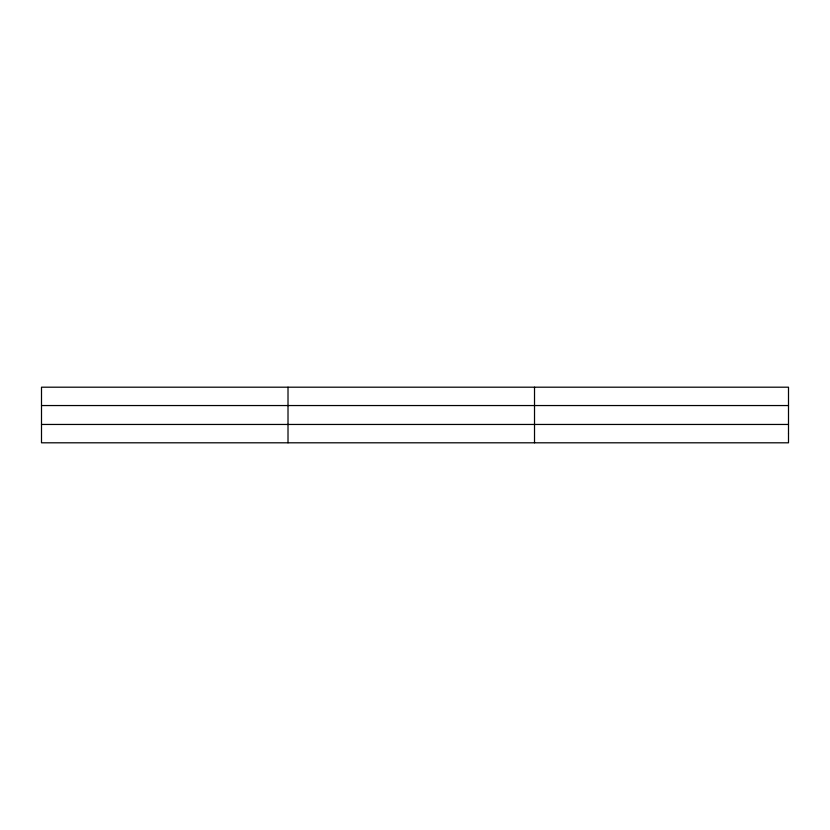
<?xml version="1.0" encoding="UTF-8"?>
<svg xmlns="http://www.w3.org/2000/svg" width="830" height="830" viewBox="0 0 830 830"><rect width="100%" height="100%" fill="white"/><g stroke="black" fill="none" stroke-linecap="round" stroke-linejoin="round"><path stroke-width="1.25" d="M288.01 387.195L288.01 442.805M534.52 387.195L534.52 442.805M41.5 405.548L788.5 405.548M41.5 424.452L788.5 424.452M788.5 433.623L788.5 442.805L41.5 442.805L41.5 387.195L788.5 387.195L788.5 433.623"/></g></svg>
